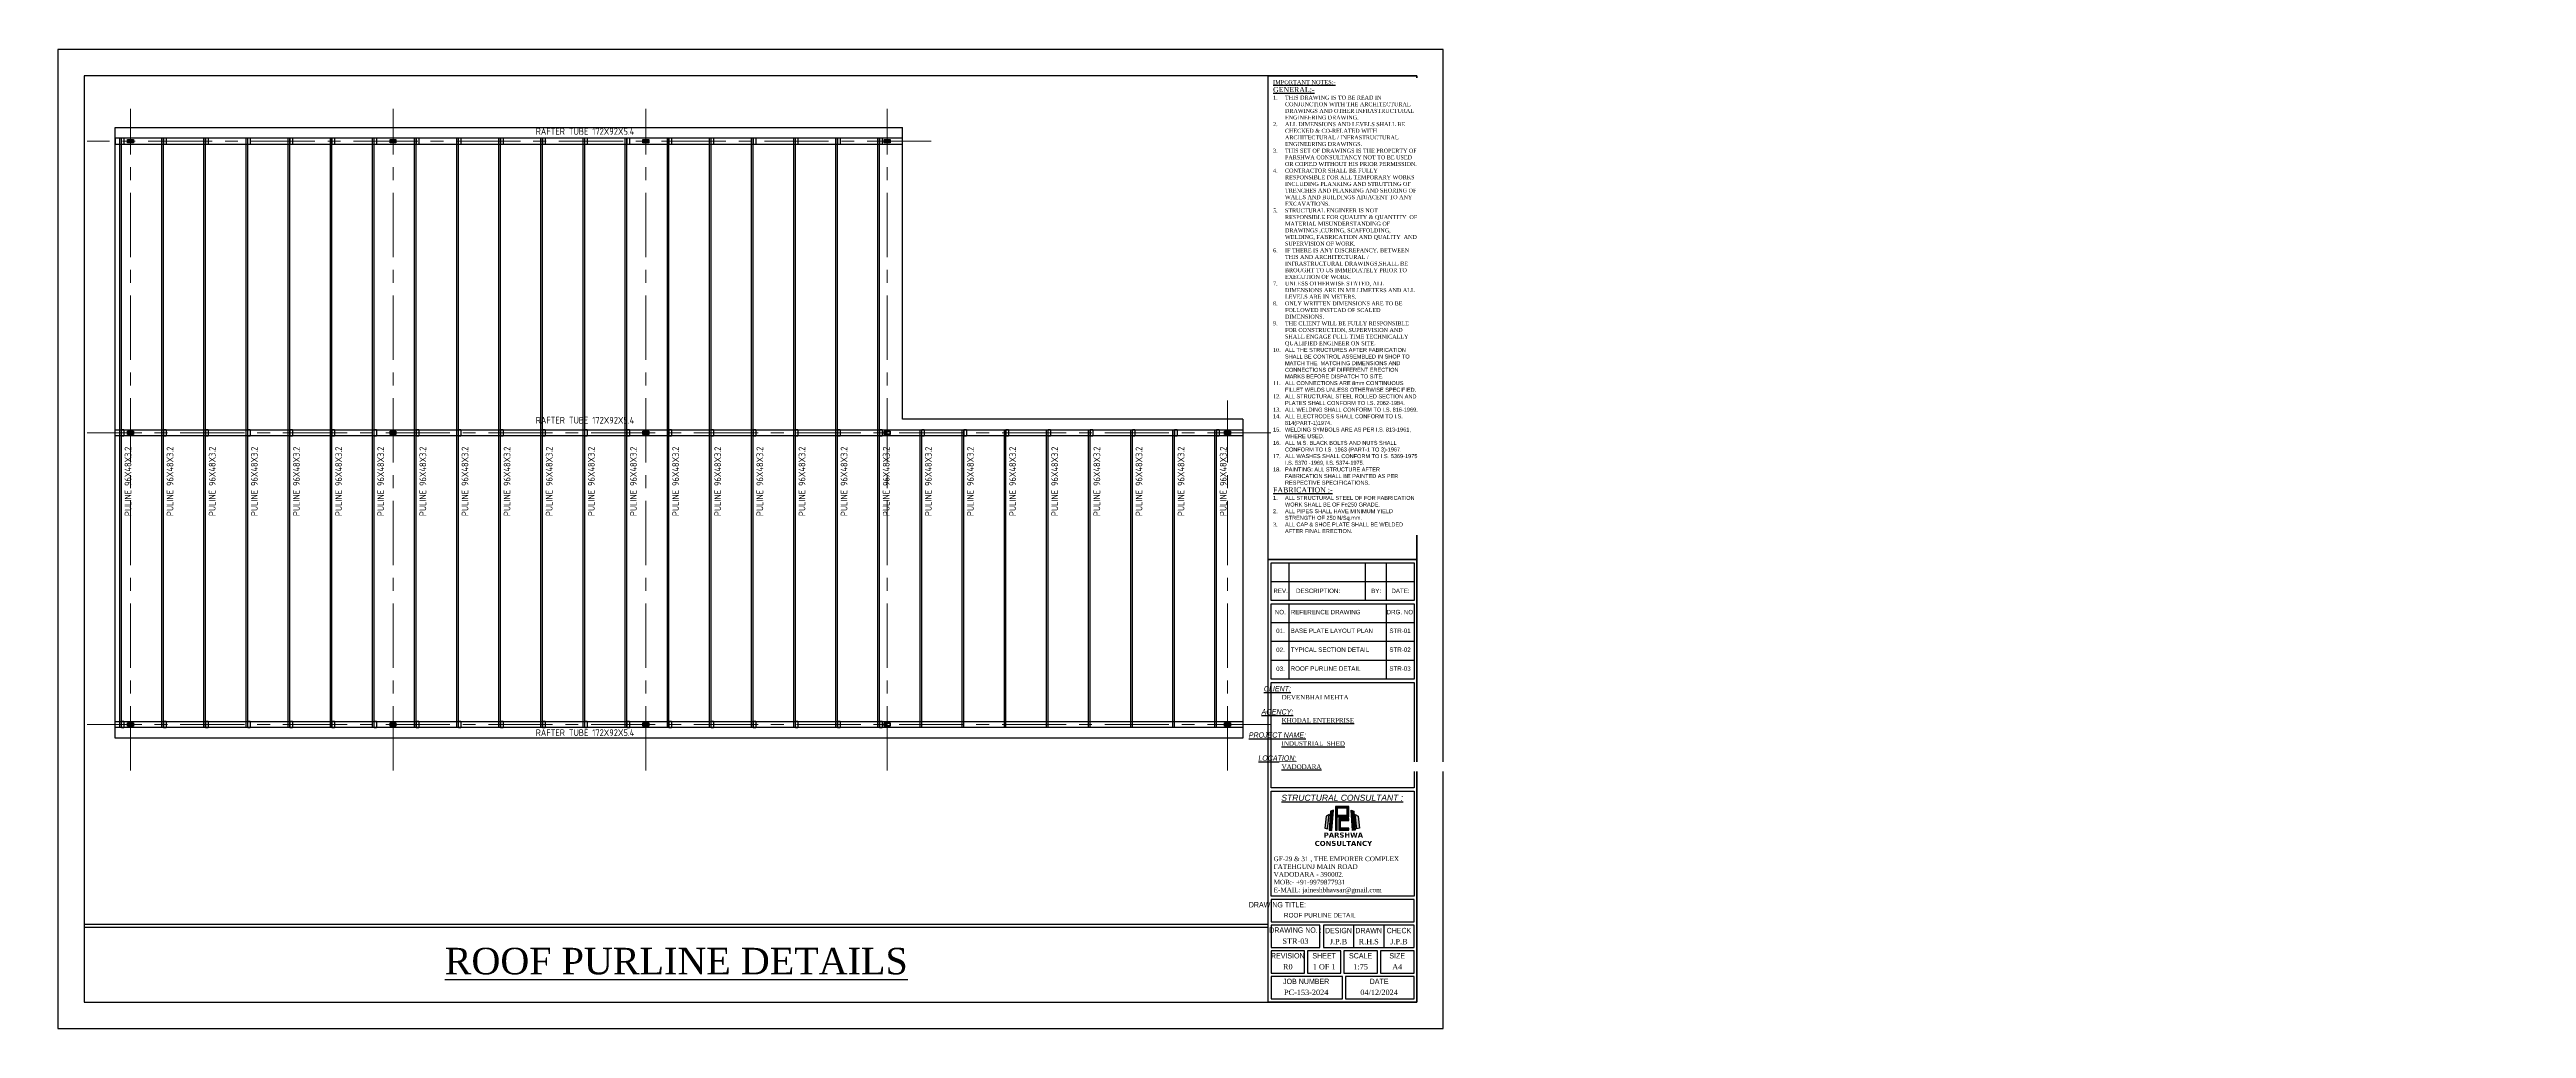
# Model space of a CAD drawing. Header units: millimetres. Extents: x 3470347 to 5996549, y -3470518 to 17149644.
# Drawn here: x 4493493 to 4566992, y 6956717 to 6985783 of the extents above; entities that cross this region are included whole.
import ezdxf

# ---------------------------------------------------------------- set-up
doc = ezdxf.new("R2010")
doc.units = ezdxf.units.MM
doc.header["$MEASUREMENT"] = 0
doc.linetypes.add('CENTER', pattern=[50.8, 31.75, -6.35, 6.35, -6.35])
doc.layers.get('0').update_dxf_attribs({"linetype": 'CONTINUOUS', "lineweight": 25})
for name, color, linetype, lineweight in [('CENTER', 8, 'CENTER', 0), ('rRCC 1', 3, 'CONTINUOUS', 25), ('SHEET', 7, 'CONTINUOUS', 15)]:
    doc.layers.add(name, color=color, linetype=linetype, lineweight=lineweight)
doc.layers.add('Grid', color=44, linetype='CONTINUOUS')
doc.layers.add('STR TEX', color=4, linetype='CONTINUOUS')
doc.styles.add('Aerial', font='times.ttf')
doc.styles.add('Arial', font='arial.ttf', dxfattribs={"height": 0.2})
doc.styles.add('DIM', font='geniso.shx', dxfattribs={"width": 0.85})
doc.styles.add('JAINIL', font='times.ttf')
doc.styles.get("Standard").update_dxf_attribs({"font": ''})
doc.styles.add('TEXT3', font='geniso.shx')
doc.styles.add('TEXT3 0.75NA', font='geniso.shx', dxfattribs={"width": 0.75})
doc.styles.get('Standard').set_extended_font_data('AR CENA')

# ---------------------------------------------------------------- blocks, each defined once
blk = doc.blocks.new('Q')
at = {"linetype": 'Continuous', "ltscale": 0.5}
h = blk.add_hatch(color=152, dxfattribs=at)
h.dxf.hatch_style = 1
h.paths.add_polyline_path([(6.07, 15.37), (5.53, 10.52), (6.67, 10.29), (7.27, 16.02)])
h.paths.add_polyline_path([(18.9, 15.37), (19.44, 10.52), (18.3, 10.29), (17.7, 16.02)])
h = blk.add_hatch(color=10, dxfattribs=at)
h.dxf.hatch_style = 1
h.paths.add_polyline_path([(7.87, 17.31), (7.27, 9.83), (8.41, 9.62), (8.96, 17.82)])
h.paths.add_polyline_path([(17.1, 17.31), (17.7, 9.83), (16.56, 9.62), (16.01, 17.82)])
h = blk.add_hatch(color=152, dxfattribs=at)
h.dxf.hatch_style = 1
h.paths.add_polyline_path([(9.79, 19.18), (9.79, 9.76), (10.5, 9.76), (10.5, 15.05), (15.19, 15.05), (15.19, 19.18)])
h.paths.add_polyline_path([(10.5, 18.5), (10.5, 15.72), (14.45, 15.72), (14.45, 18.5)], flags=16)
h = blk.add_hatch(color=152, dxfattribs=at)
h.dxf.hatch_style = 1
h.paths.add_polyline_path([(11.15, 14.43), (11.15, 9.76), (15.19, 9.76), (15.19, 10.52), (11.87, 10.52), (11.87, 13.69), (15.19, 13.69), (15.19, 14.43)])
at = {"color": 152, "linetype": 'Continuous'}
for points in [[(6.07, 15.37), (5.53, 10.52), (6.67, 10.29), (7.27, 16.02), (6.07, 15.37)], [(9.79, 19.18), (9.79, 9.76), (10.5, 9.76), (10.5, 15.05), (15.19, 15.05), (15.19, 19.18), (9.79, 19.18)], [(10.5, 18.5), (10.5, 15.72), (14.45, 15.72), (14.45, 18.5), (10.5, 18.5)], [(11.15, 14.43), (11.15, 9.76), (15.19, 9.76), (15.19, 10.52), (11.87, 10.52), (11.87, 13.69), (15.19, 13.69), (15.19, 14.43), (11.15, 14.43)], [(18.9, 15.37), (19.44, 10.52), (18.3, 10.29), (17.7, 16.02), (18.9, 15.37)]]:
    blk.add_lwpolyline(points, dxfattribs=at)
at = {"color": 10, "linetype": 'Continuous'}
for points in [[(7.87, 17.31), (7.27, 9.83), (8.41, 9.62), (8.96, 17.82), (7.87, 17.31)], [(17.1, 17.31), (17.7, 9.83), (16.56, 9.62), (16.01, 17.82), (17.1, 17.31)]]:
    blk.add_lwpolyline(points, dxfattribs=at)
at = {"linetype": 'Continuous', "insert": (1.32, 8.82), "char_height": 2, "attachment_point": 1}
blk.add_mtext_dynamic_manual_height_columns('\\pxqc;{\\fVerdana|b1|i0|c0|p34;\\C152;PARSHWA\\PCONSULTANCY }', width=23.282, gutter_width=1, heights=[6.3], dxfattribs=at)

msp = doc.modelspace()

# ---------------------------------------------------------------- linework, layer by layer
at = {"color": 6}
for p, q in [((4495575.95, 6965655.57), (4495575.95, 6983147.57)), ((4495624.24, 6965655.57), (4495624.24, 6983147.57)), ((4496825.95, 6965655.57), (4496825.95, 6983147.57)), ((4496874.24, 6965655.57), (4496874.24, 6983147.57)), ((4498075.95, 6965655.57), (4498075.95, 6983147.57)), ((4498124.24, 6965655.57), (4498124.24, 6983147.57)), ((4499325.95, 6965655.57), (4499325.95, 6983147.57)), ((4499374.24, 6965655.57), (4499374.24, 6983147.57)), ((4500575.95, 6965655.57), (4500575.95, 6983147.57)), ((4500624.24, 6965655.57), (4500624.24, 6983147.57)), ((4501825.95, 6965655.57), (4501825.95, 6983147.57)), ((4501874.24, 6965655.57), (4501874.24, 6983147.57)), ((4503075.95, 6965655.57), (4503075.95, 6983147.57)), ((4503124.24, 6965655.57), (4503124.24, 6983147.57)), ((4504325.95, 6965655.57), (4504325.95, 6983147.57)), ((4504374.24, 6965655.57), (4504374.24, 6983147.57)), ((4505575.95, 6965655.57), (4505575.95, 6983147.57)), ((4505624.24, 6965655.57), (4505624.24, 6983147.57)), ((4506825.95, 6965655.57), (4506825.95, 6983147.57)), ((4506874.24, 6965655.57), (4506874.24, 6983147.57)), ((4508075.95, 6965655.57), (4508075.95, 6983147.57)), ((4508124.24, 6965655.57), (4508124.24, 6983147.57)), ((4509325.95, 6965655.57), (4509325.95, 6983147.57)), ((4509374.24, 6965655.57), (4509374.24, 6983147.57)), ((4510575.95, 6965655.57), (4510575.95, 6983147.57)), ((4510624.24, 6965655.57), (4510624.24, 6983147.57)), ((4511825.95, 6965655.57), (4511825.95, 6983147.57)), ((4511874.24, 6965655.57), (4511874.24, 6983147.57)), ((4513075.95, 6965655.57), (4513075.95, 6983147.57)), ((4513124.24, 6965655.57), (4513124.24, 6983147.57)), ((4514325.95, 6965655.57), (4514325.95, 6983147.57)), ((4514374.24, 6965655.57), (4514374.24, 6983147.57)), ((4515575.95, 6965655.57), (4515575.95, 6983147.57)), ((4515624.24, 6965655.57), (4515624.24, 6983147.57)), ((4516825.95, 6965655.57), (4516825.95, 6983147.57)), ((4516874.24, 6965655.57), (4516874.24, 6983147.57)), ((4518075.95, 6965655.57), (4518075.95, 6983147.57)), ((4518124.24, 6965655.57), (4518124.24, 6983147.57)), ((4519325.95, 6965655.57), (4519325.95, 6974487.57)), ((4519374.24, 6965655.57), (4519374.24, 6974487.57)), ((4520575.95, 6965655.57), (4520575.95, 6974487.57)), ((4520624.24, 6965655.57), (4520624.24, 6974487.57)), ((4521825.95, 6965655.57), (4521825.95, 6974487.57)), ((4521874.24, 6965655.57), (4521874.24, 6974487.57)), ((4523075.95, 6965655.57), (4523075.95, 6974487.57)), ((4523124.24, 6965655.57), (4523124.24, 6974487.57)), ((4524325.95, 6965655.57), (4524325.95, 6974487.57)), ((4524374.24, 6965655.57), (4524374.24, 6974487.57)), ((4525575.95, 6965655.57), (4525575.95, 6974487.57)), ((4525624.24, 6965655.57), (4525624.24, 6974487.57)), ((4526825.95, 6965655.57), (4526825.95, 6974487.57)), ((4526874.24, 6965655.57), (4526874.24, 6974487.57)), ((4528075.95, 6965655.57), (4528075.95, 6974487.57)), ((4528124.24, 6965655.57), (4528124.24, 6974487.57))]:
    msp.add_line(p, q, dxfattribs=at)
at = {"lineweight": 25}
for p, q in [((4529738.21, 6969989.6, 0), (4533982.04, 6969989.6, 0)), ((4530265.68, 6970543.2, 0), (4530265.68, 6969427.64, 0)), ((4532531.19, 6970543.2, 0), (4532531.19, 6969427.64, 0)), ((4533150.79, 6970543.2, 0), (4533150.79, 6969427.64, 0)), ((4530265.68, 6969327.31, 0), (4530265.68, 6967087.86, 0)), ((4533150.79, 6969327.31, 0), (4533150.79, 6967087.86, 0)), ((4529738.21, 6968773.71, 0), (4533982.04, 6968773.71, 0)), ((4529738.21, 6968211.76, 0), (4533982.04, 6968211.76, 0)), ((4529738.21, 6967649.81, 0), (4533982.04, 6967649.81, 0)), ((4494523.97, 6959813.96, 0), (4529654.55, 6959813.96, 0)), ((4533085.1, 6959781.92, 0), (4533085.1, 6959120.96, 0))]:
    msp.add_line(p, q, dxfattribs=at)
at = {"lineweight": 25, "elevation": 0}
for points in [[(4534065.7, 6970643.53), (4529654.55, 6970643.53), (4529654.55, 6985001.09), (4534065.7, 6985001.09)], [(4529738.21, 6970543.2), (4533982.04, 6970543.2), (4533982.04, 6969427.64), (4529738.21, 6969427.64)], [(4529738.21, 6969327.31), (4533982.04, 6969327.31), (4533982.04, 6967087.86), (4529738.21, 6967087.86)], [(4533982.04, 6963865.7), (4529738.21, 6963865.7), (4529738.21, 6966987.53), (4533982.04, 6966987.53)], [(4533982.04, 6960643.54), (4529738.21, 6960643.54), (4529738.21, 6963765.37), (4533982.04, 6963765.37)], [(4529738.21, 6959882.25), (4533982.04, 6959882.25), (4533982.04, 6960543.21), (4529738.21, 6960543.21)], [(4532985.63, 6958359.67), (4533982.04, 6958359.67), (4533982.04, 6959020.63), (4532985.63, 6959020.63)], [(4529738.21, 6957598.38), (4531860.12, 6957598.38), (4531860.12, 6958259.34), (4529738.21, 6958259.34)], [(4531943.79, 6957598.38), (4533982.04, 6957598.38), (4533982.04, 6958259.34), (4531943.79, 6958259.34)]]:
    msp.add_lwpolyline(points, close=True, dxfattribs=at)
at = {"color": 8}
for points in [[(4528901.91, 6965336.57), (4495441.91, 6965336.57), (4495441.91, 6983466.57), (4518801.91, 6983466.57)], [(4528901.91, 6974806.57), (4518801.91, 6974806.57), (4518801.91, 6983466.57)], [(4528901.91, 6974806.57), (4528901.91, 6965336.57)]]:
    msp.add_lwpolyline(points, dxfattribs=at)
at = {"color": 3}
for points in [[(4495441.91, 6982975.57), (4518801.91, 6982975.57), (4518801.91, 6983147.57), (4495441.91, 6983147.57)], [(4495441.91, 6974487.57), (4528901.91, 6974487.57), (4528901.91, 6974315.57), (4495441.91, 6974315.57)], [(4495441.91, 6965827.57), (4528901.91, 6965827.57), (4528901.91, 6965655.57), (4495441.91, 6965655.57)]]:
    msp.add_lwpolyline(points, close=True, dxfattribs=at)
at = {"color": 5}
for points in [[(4495624.24, 6982961.57), (4495624.24, 6983161.57), (4495699.24, 6983161.57), (4495699.24, 6982961.57), (4495624.24, 6982961.57)], [(4495630.24, 6982961.57), (4495630.24, 6983161.57)], [(4496874.24, 6982961.57), (4496874.24, 6983161.57), (4496949.24, 6983161.57), (4496949.24, 6982961.57), (4496874.24, 6982961.57)], [(4496880.24, 6982961.57), (4496880.24, 6983161.57)], [(4498124.24, 6982961.57), (4498124.24, 6983161.57), (4498199.24, 6983161.57), (4498199.24, 6982961.57), (4498124.24, 6982961.57)], [(4498130.24, 6982961.57), (4498130.24, 6983161.57)], [(4499374.24, 6982961.57), (4499374.24, 6983161.57), (4499449.24, 6983161.57), (4499449.24, 6982961.57), (4499374.24, 6982961.57)], [(4499380.24, 6982961.57), (4499380.24, 6983161.57)], [(4500624.24, 6982961.57), (4500624.24, 6983161.57), (4500699.24, 6983161.57), (4500699.24, 6982961.57), (4500624.24, 6982961.57)], [(4500630.24, 6982961.57), (4500630.24, 6983161.57)], [(4501874.24, 6982961.57), (4501874.24, 6983161.57), (4501949.24, 6983161.57), (4501949.24, 6982961.57), (4501874.24, 6982961.57)], [(4501880.24, 6982961.57), (4501880.24, 6983161.57)], [(4503124.24, 6982961.57), (4503124.24, 6983161.57), (4503199.24, 6983161.57), (4503199.24, 6982961.57), (4503124.24, 6982961.57)], [(4503130.24, 6982961.57), (4503130.24, 6983161.57)], [(4504374.24, 6982961.57), (4504374.24, 6983161.57), (4504449.24, 6983161.57), (4504449.24, 6982961.57), (4504374.24, 6982961.57)], [(4504380.24, 6982961.57), (4504380.24, 6983161.57)], [(4505624.24, 6982961.57), (4505624.24, 6983161.57), (4505699.24, 6983161.57), (4505699.24, 6982961.57), (4505624.24, 6982961.57)], [(4505630.24, 6982961.57), (4505630.24, 6983161.57)], [(4506874.24, 6982961.57), (4506874.24, 6983161.57), (4506949.24, 6983161.57), (4506949.24, 6982961.57), (4506874.24, 6982961.57)], [(4506880.24, 6982961.57), (4506880.24, 6983161.57)], [(4508124.24, 6982961.57), (4508124.24, 6983161.57), (4508199.24, 6983161.57), (4508199.24, 6982961.57), (4508124.24, 6982961.57)], [(4508130.24, 6982961.57), (4508130.24, 6983161.57)], [(4509374.24, 6982961.57), (4509374.24, 6983161.57), (4509449.24, 6983161.57), (4509449.24, 6982961.57), (4509374.24, 6982961.57)], [(4509380.24, 6982961.57), (4509380.24, 6983161.57)], [(4510624.24, 6982961.57), (4510624.24, 6983161.57), (4510699.24, 6983161.57), (4510699.24, 6982961.57), (4510624.24, 6982961.57)], [(4510630.24, 6982961.57), (4510630.24, 6983161.57)], [(4511874.24, 6982961.57), (4511874.24, 6983161.57), (4511949.24, 6983161.57), (4511949.24, 6982961.57), (4511874.24, 6982961.57)], [(4511880.24, 6982961.57), (4511880.24, 6983161.57)], [(4513124.24, 6982961.57), (4513124.24, 6983161.57), (4513199.24, 6983161.57), (4513199.24, 6982961.57), (4513124.24, 6982961.57)], [(4513130.24, 6982961.57), (4513130.24, 6983161.57)], [(4514374.24, 6982961.57), (4514374.24, 6983161.57), (4514449.24, 6983161.57), (4514449.24, 6982961.57), (4514374.24, 6982961.57)], [(4514380.24, 6982961.57), (4514380.24, 6983161.57)], [(4515624.24, 6982961.57), (4515624.24, 6983161.57), (4515699.24, 6983161.57), (4515699.24, 6982961.57), (4515624.24, 6982961.57)], [(4515630.24, 6982961.57), (4515630.24, 6983161.57)], [(4516874.24, 6982961.57), (4516874.24, 6983161.57), (4516949.24, 6983161.57), (4516949.24, 6982961.57), (4516874.24, 6982961.57)], [(4516880.24, 6982961.57), (4516880.24, 6983161.57)], [(4518124.24, 6982961.57), (4518124.24, 6983161.57), (4518199.24, 6983161.57), (4518199.24, 6982961.57), (4518124.24, 6982961.57)], [(4518130.24, 6982961.57), (4518130.24, 6983161.57)], [(4495624.24, 6974301.57), (4495624.24, 6974501.57), (4495699.24, 6974501.57), (4495699.24, 6974301.57), (4495624.24, 6974301.57)], [(4495630.24, 6974301.57), (4495630.24, 6974501.57)], [(4496874.24, 6974301.57), (4496874.24, 6974501.57), (4496949.24, 6974501.57), (4496949.24, 6974301.57), (4496874.24, 6974301.57)], [(4496880.24, 6974301.57), (4496880.24, 6974501.57)], [(4498124.24, 6974301.57), (4498124.24, 6974501.57), (4498199.24, 6974501.57), (4498199.24, 6974301.57), (4498124.24, 6974301.57)], [(4498130.24, 6974301.57), (4498130.24, 6974501.57)], [(4499374.24, 6974301.57), (4499374.24, 6974501.57), (4499449.24, 6974501.57), (4499449.24, 6974301.57), (4499374.24, 6974301.57)], [(4499380.24, 6974301.57), (4499380.24, 6974501.57)], [(4500624.24, 6974301.57), (4500624.24, 6974501.57), (4500699.24, 6974501.57), (4500699.24, 6974301.57), (4500624.24, 6974301.57)], [(4500630.24, 6974301.57), (4500630.24, 6974501.57)], [(4501874.24, 6974301.57), (4501874.24, 6974501.57), (4501949.24, 6974501.57), (4501949.24, 6974301.57), (4501874.24, 6974301.57)], [(4501880.24, 6974301.57), (4501880.24, 6974501.57)], [(4503124.24, 6974301.57), (4503124.24, 6974501.57), (4503199.24, 6974501.57), (4503199.24, 6974301.57), (4503124.24, 6974301.57)], [(4503130.24, 6974301.57), (4503130.24, 6974501.57)], [(4504374.24, 6974301.57), (4504374.24, 6974501.57), (4504449.24, 6974501.57), (4504449.24, 6974301.57), (4504374.24, 6974301.57)], [(4504380.24, 6974301.57), (4504380.24, 6974501.57)], [(4505624.24, 6974301.57), (4505624.24, 6974501.57), (4505699.24, 6974501.57), (4505699.24, 6974301.57), (4505624.24, 6974301.57)], [(4505630.24, 6974301.57), (4505630.24, 6974501.57)], [(4506874.24, 6974301.57), (4506874.24, 6974501.57), (4506949.24, 6974501.57), (4506949.24, 6974301.57), (4506874.24, 6974301.57)], [(4506880.24, 6974301.57), (4506880.24, 6974501.57)], [(4508124.24, 6974301.57), (4508124.24, 6974501.57), (4508199.24, 6974501.57), (4508199.24, 6974301.57), (4508124.24, 6974301.57)], [(4508130.24, 6974301.57), (4508130.24, 6974501.57)], [(4509374.24, 6974301.57), (4509374.24, 6974501.57), (4509449.24, 6974501.57), (4509449.24, 6974301.57), (4509374.24, 6974301.57)], [(4509380.24, 6974301.57), (4509380.24, 6974501.57)], [(4510624.24, 6974301.57), (4510624.24, 6974501.57), (4510699.24, 6974501.57), (4510699.24, 6974301.57), (4510624.24, 6974301.57)], [(4510630.24, 6974301.57), (4510630.24, 6974501.57)], [(4511874.24, 6974301.57), (4511874.24, 6974501.57), (4511949.24, 6974501.57), (4511949.24, 6974301.57), (4511874.24, 6974301.57)], [(4511880.24, 6974301.57), (4511880.24, 6974501.57)], [(4513124.24, 6974301.57), (4513124.24, 6974501.57), (4513199.24, 6974501.57), (4513199.24, 6974301.57), (4513124.24, 6974301.57)], [(4513130.24, 6974301.57), (4513130.24, 6974501.57)], [(4514374.24, 6974301.57), (4514374.24, 6974501.57), (4514449.24, 6974501.57), (4514449.24, 6974301.57), (4514374.24, 6974301.57)], [(4514380.24, 6974301.57), (4514380.24, 6974501.57)], [(4515624.24, 6974301.57), (4515624.24, 6974501.57), (4515699.24, 6974501.57), (4515699.24, 6974301.57), (4515624.24, 6974301.57)], [(4515630.24, 6974301.57), (4515630.24, 6974501.57)], [(4516874.24, 6974301.57), (4516874.24, 6974501.57), (4516949.24, 6974501.57), (4516949.24, 6974301.57), (4516874.24, 6974301.57)], [(4516880.24, 6974301.57), (4516880.24, 6974501.57)], [(4518124.24, 6974301.57), (4518124.24, 6974501.57), (4518199.24, 6974501.57), (4518199.24, 6974301.57), (4518124.24, 6974301.57)], [(4518130.24, 6974301.57), (4518130.24, 6974501.57)], [(4519374.24, 6974301.57), (4519374.24, 6974501.57), (4519449.24, 6974501.57), (4519449.24, 6974301.57), (4519374.24, 6974301.57)], [(4519380.24, 6974301.57), (4519380.24, 6974501.57)], [(4520624.24, 6974301.57), (4520624.24, 6974501.57), (4520699.24, 6974501.57), (4520699.24, 6974301.57), (4520624.24, 6974301.57)], [(4520630.24, 6974301.57), (4520630.24, 6974501.57)], [(4521874.24, 6974301.57), (4521874.24, 6974501.57), (4521949.24, 6974501.57), (4521949.24, 6974301.57), (4521874.24, 6974301.57)], [(4521880.24, 6974301.57), (4521880.24, 6974501.57)], [(4523124.24, 6974301.57), (4523124.24, 6974501.57), (4523199.24, 6974501.57), (4523199.24, 6974301.57), (4523124.24, 6974301.57)], [(4523130.24, 6974301.57), (4523130.24, 6974501.57)], [(4524374.24, 6974301.57), (4524374.24, 6974501.57), (4524449.24, 6974501.57), (4524449.24, 6974301.57), (4524374.24, 6974301.57)], [(4524380.24, 6974301.57), (4524380.24, 6974501.57)], [(4525624.24, 6974301.57), (4525624.24, 6974501.57), (4525699.24, 6974501.57), (4525699.24, 6974301.57), (4525624.24, 6974301.57)], [(4525630.24, 6974301.57), (4525630.24, 6974501.57)], [(4526874.24, 6974301.57), (4526874.24, 6974501.57), (4526949.24, 6974501.57), (4526949.24, 6974301.57), (4526874.24, 6974301.57)], [(4526880.24, 6974301.57), (4526880.24, 6974501.57)], [(4528124.24, 6974301.57), (4528124.24, 6974501.57), (4528199.24, 6974501.57), (4528199.24, 6974301.57), (4528124.24, 6974301.57)], [(4528130.24, 6974301.57), (4528130.24, 6974501.57)], [(4495624.24, 6965641.57), (4495624.24, 6965841.57), (4495699.24, 6965841.57), (4495699.24, 6965641.57), (4495624.24, 6965641.57)], [(4495630.24, 6965641.57), (4495630.24, 6965841.57)], [(4496874.24, 6965641.57), (4496874.24, 6965841.57), (4496949.24, 6965841.57), (4496949.24, 6965641.57), (4496874.24, 6965641.57)], [(4496880.24, 6965641.57), (4496880.24, 6965841.57)], [(4498124.24, 6965641.57), (4498124.24, 6965841.57), (4498199.24, 6965841.57), (4498199.24, 6965641.57), (4498124.24, 6965641.57)], [(4498130.24, 6965641.57), (4498130.24, 6965841.57)], [(4499374.24, 6965641.57), (4499374.24, 6965841.57), (4499449.24, 6965841.57), (4499449.24, 6965641.57), (4499374.24, 6965641.57)], [(4499380.24, 6965641.57), (4499380.24, 6965841.57)], [(4500624.24, 6965641.57), (4500624.24, 6965841.57), (4500699.24, 6965841.57), (4500699.24, 6965641.57), (4500624.24, 6965641.57)], [(4500630.24, 6965641.57), (4500630.24, 6965841.57)], [(4501874.24, 6965641.57), (4501874.24, 6965841.57), (4501949.24, 6965841.57), (4501949.24, 6965641.57), (4501874.24, 6965641.57)], [(4501880.24, 6965641.57), (4501880.24, 6965841.57)], [(4503124.24, 6965641.57), (4503124.24, 6965841.57), (4503199.24, 6965841.57), (4503199.24, 6965641.57), (4503124.24, 6965641.57)], [(4503130.24, 6965641.57), (4503130.24, 6965841.57)], [(4504374.24, 6965641.57), (4504374.24, 6965841.57), (4504449.24, 6965841.57), (4504449.24, 6965641.57), (4504374.24, 6965641.57)], [(4504380.24, 6965641.57), (4504380.24, 6965841.57)], [(4505624.24, 6965641.57), (4505624.24, 6965841.57), (4505699.24, 6965841.57), (4505699.24, 6965641.57), (4505624.24, 6965641.57)], [(4505630.24, 6965641.57), (4505630.24, 6965841.57)], [(4506874.24, 6965641.57), (4506874.24, 6965841.57), (4506949.24, 6965841.57), (4506949.24, 6965641.57), (4506874.24, 6965641.57)], [(4506880.24, 6965641.57), (4506880.24, 6965841.57)], [(4508124.24, 6965641.57), (4508124.24, 6965841.57), (4508199.24, 6965841.57), (4508199.24, 6965641.57), (4508124.24, 6965641.57)], [(4508130.24, 6965641.57), (4508130.24, 6965841.57)], [(4509374.24, 6965641.57), (4509374.24, 6965841.57), (4509449.24, 6965841.57), (4509449.24, 6965641.57), (4509374.24, 6965641.57)], [(4509380.24, 6965641.57), (4509380.24, 6965841.57)], [(4510624.24, 6965641.57), (4510624.24, 6965841.57), (4510699.24, 6965841.57), (4510699.24, 6965641.57), (4510624.24, 6965641.57)], [(4510630.24, 6965641.57), (4510630.24, 6965841.57)], [(4511874.24, 6965641.57), (4511874.24, 6965841.57), (4511949.24, 6965841.57), (4511949.24, 6965641.57), (4511874.24, 6965641.57)], [(4511880.24, 6965641.57), (4511880.24, 6965841.57)], [(4513124.24, 6965641.57), (4513124.24, 6965841.57), (4513199.24, 6965841.57), (4513199.24, 6965641.57), (4513124.24, 6965641.57)], [(4513130.24, 6965641.57), (4513130.24, 6965841.57)], [(4514374.24, 6965641.57), (4514374.24, 6965841.57), (4514449.24, 6965841.57), (4514449.24, 6965641.57), (4514374.24, 6965641.57)], [(4514380.24, 6965641.57), (4514380.24, 6965841.57)], [(4515624.24, 6965641.57), (4515624.24, 6965841.57), (4515699.24, 6965841.57), (4515699.24, 6965641.57), (4515624.24, 6965641.57)], [(4515630.24, 6965641.57), (4515630.24, 6965841.57)], [(4516874.24, 6965641.57), (4516874.24, 6965841.57), (4516949.24, 6965841.57), (4516949.24, 6965641.57), (4516874.24, 6965641.57)], [(4516880.24, 6965641.57), (4516880.24, 6965841.57)], [(4518124.24, 6965641.57), (4518124.24, 6965841.57), (4518199.24, 6965841.57), (4518199.24, 6965641.57), (4518124.24, 6965641.57)], [(4518130.24, 6965641.57), (4518130.24, 6965841.57)]]:
    msp.add_lwpolyline(points, dxfattribs=at)
at = {"color": 1}
for points in [[(4495810.91, 6983107.57), (4495982.91, 6983107.57), (4495982.91, 6983015.57), (4495810.91, 6983015.57)], [(4495815.71, 6983102.77), (4495978.11, 6983102.77), (4495978.11, 6983020.37), (4495815.71, 6983020.37)], [(4503600.91, 6983107.57), (4503772.91, 6983107.57), (4503772.91, 6983015.57), (4503600.91, 6983015.57)], [(4503605.71, 6983102.77), (4503768.11, 6983102.77), (4503768.11, 6983020.37), (4503605.71, 6983020.37)], [(4511100.91, 6983107.57), (4511272.91, 6983107.57), (4511272.91, 6983015.57), (4511100.91, 6983015.57)], [(4511105.71, 6983102.77), (4511268.11, 6983102.77), (4511268.11, 6983020.37), (4511105.71, 6983020.37)], [(4518260.91, 6983107.57), (4518432.91, 6983107.57), (4518432.91, 6983015.57), (4518260.91, 6983015.57)], [(4518265.71, 6983102.77), (4518428.11, 6983102.77), (4518428.11, 6983020.37), (4518265.71, 6983020.37)], [(4495810.91, 6974447.57), (4495982.91, 6974447.57), (4495982.91, 6974355.57), (4495810.91, 6974355.57)], [(4495815.71, 6974442.77), (4495978.11, 6974442.77), (4495978.11, 6974360.37), (4495815.71, 6974360.37)], [(4503600.91, 6974447.57), (4503772.91, 6974447.57), (4503772.91, 6974355.57), (4503600.91, 6974355.57)], [(4503605.71, 6974442.77), (4503768.11, 6974442.77), (4503768.11, 6974360.37), (4503605.71, 6974360.37)], [(4511100.91, 6974447.57), (4511272.91, 6974447.57), (4511272.91, 6974355.57), (4511100.91, 6974355.57)], [(4511105.71, 6974442.77), (4511268.11, 6974442.77), (4511268.11, 6974360.37), (4511105.71, 6974360.37)], [(4518260.91, 6974447.57), (4518432.91, 6974447.57), (4518432.91, 6974355.57), (4518260.91, 6974355.57)], [(4518265.71, 6974442.77), (4518428.11, 6974442.77), (4518428.11, 6974360.37), (4518265.71, 6974360.37)], [(4528360.91, 6974447.57), (4528532.91, 6974447.57), (4528532.91, 6974355.57), (4528360.91, 6974355.57)], [(4528365.71, 6974442.77), (4528528.11, 6974442.77), (4528528.11, 6974360.37), (4528365.71, 6974360.37)], [(4495810.91, 6965787.57), (4495982.91, 6965787.57), (4495982.91, 6965695.57), (4495810.91, 6965695.57)], [(4495815.71, 6965782.77), (4495978.11, 6965782.77), (4495978.11, 6965700.37), (4495815.71, 6965700.37)], [(4503600.91, 6965787.57), (4503772.91, 6965787.57), (4503772.91, 6965695.57), (4503600.91, 6965695.57)], [(4503605.71, 6965782.77), (4503768.11, 6965782.77), (4503768.11, 6965700.37), (4503605.71, 6965700.37)], [(4511100.91, 6965787.57), (4511272.91, 6965787.57), (4511272.91, 6965695.57), (4511100.91, 6965695.57)], [(4511105.71, 6965782.77), (4511268.11, 6965782.77), (4511268.11, 6965700.37), (4511105.71, 6965700.37)], [(4518260.91, 6965787.57), (4518432.91, 6965787.57), (4518432.91, 6965695.57), (4518260.91, 6965695.57)], [(4518265.71, 6965782.77), (4518428.11, 6965782.77), (4518428.11, 6965700.37), (4518265.71, 6965700.37)], [(4528360.91, 6965787.57), (4528532.91, 6965787.57), (4528532.91, 6965695.57), (4528360.91, 6965695.57)], [(4528365.71, 6965782.77), (4528528.11, 6965782.77), (4528528.11, 6965700.37), (4528365.71, 6965700.37)]]:
    msp.add_lwpolyline(points, close=True, dxfattribs=at)
at = {"layer": 'CENTER', "ltscale": 60}
for p, q in [((4495896.91, 6964377.76), (4495896.91, 6984024.99)), ((4503686.91, 6964377.76), (4503686.91, 6984024.99)), ((4511186.91, 6964377.76), (4511186.91, 6984024.99)), ((4518346.91, 6964377.76), (4518346.91, 6984024.99)), ((4519657.02, 6983061.57), (4494608.8, 6983061.57)), ((4528446.91, 6964377.76), (4528446.91, 6975364.99)), ((4529757.02, 6974401.57), (4494608.8, 6974401.57)), ((4529757.02, 6965741.57), (4494608.8, 6965741.57))]:
    msp.add_line(p, q, dxfattribs=at)

# ---------------------------------------------------------------- block references
at = {"lineweight": 25, "xscale": 74.39425873094886, "yscale": 74.39425873094886, "zscale": 74.39425873094886}
msp.add_blockref('Q', (4530921.95, 6961877.58, 0), dxfattribs=at)

# ---------------------------------------------------------------- texts
at = {"lineweight": 25, "attachment_point": 2}
for s, insert, char_height, style in [('\\pxql;{\\farial|b0|i1|c0|p0;\\L\\C1;AGENCY:}', (4529927.86, 6966197.65, 0), 159.8776, 'TEXT3 0.75NA'), ('\\pxql;{\\farial|b0|i1|c0|p0;\\L\\C1;CLIENT:}', (4529927.86, 6966884.78, 0), 159.8776, 'TEXT3 0.75NA'), ('\\pxql;{\\farial|b0|i1|c0|p0;\\L\\C1;PROJECT NAME:}', (4529927.86, 6965510.51, 0), 159.8776, 'TEXT3 0.75NA'), ('\\pxql;{\\farial|b0|i1|c0|p0;\\L\\C1;LOCATION:}', (4529927.86, 6964823.38, 0), 159.8776, 'TEXT3 0.75NA'), ('\\pxqc;{\\farial|b0|i1|c0|p0;\\L\\W1;\\C1;STRUCTURAL CONSULTANT : }', (4531850.78, 6963657.93, 0), 180.3059, 'TEXT3 0.75NA'), ('\\pxql;{\\farial|b0|i0|c0|p0;\\C1;DRAWING TITLE:}', (4529927.86, 6960470.87, 0), 159.8776, 'TEXT3 0.75NA'), ('\\pxqc;{\\farial|b0|i0|c0|p0;\\C1;CHECK}', (4533533.57, 6959703.85, 0), 159.8776, 'TEXT3 0.75NA'), ('\\pxqc;{\\C22;J.P.B}', (4533533.57, 6959377.22, 0), 159.8776, 'JAINIL'), ('\\pxqc;{\\farial|b0|i0|c0|p0;\\C1;SIZE}', (4533483.83, 6958956.42, 0), 159.8776, 'TEXT3 0.75NA'), ('\\pxqc;{\\C22;R0}', (4530236.41, 6958629.8, 0), 159.8776, 'JAINIL'), ('\\pxqc;{\\farial|b0|i0|c0|p0;\\C1;JOB NUMBER}', (4530782.22, 6958195.13, 0), 159.8776, 'TEXT3 0.75NA'), ('\\pxqc;{\\C22;1 OF 1}', (4531316.49, 6958629.8, 0), 159.8776, 'JAINIL'), ('\\pxqc;{\\C22;1:75}', (4532396.56, 6958629.8, 0), 159.8776, 'JAINIL'), ('\\pxqc;{\\farial|b0|i0|c0|p0;\\C1;DATE}', (4532945.96, 6958195.13, 0), 159.8776, 'TEXT3 0.75NA'), ('\\pxqc;{\\C22;A4}', (4533483.83, 6958629.8, 0), 159.8776, 'JAINIL'), ('\\pxqc;{\\C22;PC-153-2024}', (4530782.22, 6957868.51, 0), 159.8776, 'JAINIL'), ('\\pxqc;{\\C22;04/12/2024}', (4532945.96, 6957868.51, 0), 159.8776, 'JAINIL')]:
    msp.add_mtext(s, dxfattribs=dict(at, insert=insert, char_height=char_height, style=style))
at = {"lineweight": 25, "attachment_point": 1, "style": 'TEXT3'}
for s, insert, char_height, width in [('{\\ftimes new roman|b0|i0|c0|p0;DEVENBHAI MEHTA}', (4530055.46, 6966620.04, 0), 134.9282, 36870.7549), ('{\\ftimes new roman|b0|i0|c0|p0;\\LKHODAL ENTERPRISE}', (4530055.46, 6965932.9, 0), 134.9282, 36870.7549), ('{\\ftimes new roman|b0|i0|c0|p0;\\LINDUSTRIAL  SHED}', (4530053.63, 6965245.68, 0), 134.9282, 36870.7549), ('{\\ftimes new roman|b0|i0|c0|p0;GF-29 & 31 , THE EMPORER COMPLEX\\PFATEHGUNJ MAIN ROAD\\PVADODARA - 390002.\\PMOB:- +91-9979877931\\PE-MAIL: jaineshbhavsar@gmail.com}', (4529816.93, 6961823.96, 0), 138.6244, 37880.7795), ('\\pxql;{\\farial|b0|i0|c0|p0;\\C22;ROOF PURLINE DETAIL}', (4530122.73, 6960147, 0), 134.9282, 2542.4716)]:
    msp.add_mtext(s, dxfattribs=dict(at, insert=insert, char_height=char_height, width=width))
at = {"lineweight": 25, "insert": (4486055.45, 6959320.51, 0), "char_height": 168.6602, "width": 46088.4437, "attachment_point": 1, "style": 'TEXT3', "bg_fill": 2}
msp.add_mtext('{\\ftimes new roman|b0|i0|c0|p0;\\LVADODARA}', dxfattribs=at)
at = {"layer": 'rRCC 1', "color": 7, "char_height": 200, "attachment_point": 4, "line_spacing_factor": 0.7, "style": 'DIM'}
for insert in [(4507921.05, 6983350.2), (4507921.05, 6974776.2), (4507921.05, 6965500.17)]:
    msp.add_mtext('\\A1;RAFTER TUBE 172X92X5.4', dxfattribs=dict(at, insert=insert))
at = {"layer": 'rRCC 1', "color": 7, "char_height": 200, "attachment_point": 4, "rotation": 90, "line_spacing_factor": 0.7, "style": 'DIM'}
for insert in [(4495819.95, 6971928.16), (4497069.95, 6971928.16), (4498319.95, 6971928.16), (4499569.95, 6971928.16), (4500819.95, 6971928.16), (4502069.95, 6971928.16), (4503319.95, 6971928.16), (4504569.95, 6971928.16), (4505819.95, 6971928.16), (4507069.95, 6971928.16), (4508319.95, 6971928.16), (4509569.95, 6971928.16), (4510819.95, 6971928.16), (4512069.95, 6971928.16), (4513319.95, 6971928.16), (4514569.95, 6971928.16), (4515819.95, 6971928.16), (4517069.95, 6971928.16), (4518319.95, 6971928.16), (4519569.95, 6971928.16), (4520819.95, 6971928.16), (4522069.95, 6971928.16), (4523319.95, 6971928.16), (4524569.95, 6971928.16), (4525819.95, 6971928.16), (4527069.95, 6971928.16), (4528319.95, 6971928.16)]:
    msp.add_mtext('\\A1;PULINE 96X48X3.2', dxfattribs=dict(at, insert=insert))
at = {"layer": 'STR TEX', "color": 6, "lineweight": 25, "char_height": 131.573, "attachment_point": 4, "style": 'JAINIL'}
for s, insert in [('\\pxql;{\\farial|b0|i0|c0|p0;\\C31;REV.}', (4529809.7, 6969709.21, 0)), ('\\pxql;{\\farial|b0|i0|c0|p0;\\C31;NO.}', (4529849.55, 6969078.62, 0)), ('\\pxql;{\\farial|b0|i0|c0|p0;\\C31;REFERENCE DRAWING}', (4530322.49, 6969078.62, 0)), ('\\pxql;{\\farial|b0|i0|c0|p0;\\C31;DESCRIPTION:}', (4530481.91, 6969709.21, 0)), ('\\pxql;{\\farial|b0|i0|c0|p0;\\C31;BY:}', (4532709.74, 6969709.21, 0)), ('\\pxql;{\\farial|b0|i0|c0|p0;\\C31;DRG. NO.}', (4533168.4, 6969078.62, 0)), ('\\pxql;{\\farial|b0|i0|c0|p0;\\C31;DATE:}', (4533310.27, 6969709.21, 0)), ('\\pxql;{\\farial|b0|i0|c0|p0;\\C22;01.}', (4529891.9, 6968520.85, 0)), ('\\pxql;{\\farial|b0|i0|c0|p0;\\C22;BASE PLATE LAYOUT PLAN}', (4530322.49, 6968525.02, 0)), ('\\pxql;{\\farial|b0|i0|c0|p0;\\C22;STR-01}', (4533250.05, 6968525.02, 0)), ('\\pxql;{\\farial|b0|i0|c0|p0;\\C22;02.}', (4529891.9, 6967958.89, 0)), ('\\pxql;{\\farial|b0|i0|c0|p0;\\C22;TYPICAL SECTION DETAIL}', (4530322.49, 6967963.07, 0)), ('\\pxql;{\\farial|b0|i0|c0|p0;\\C22;STR-02}', (4533250.05, 6967963.07, 0)), ('\\pxql;{\\farial|b0|i0|c0|p0;\\C22;03.}', (4529891.9, 6967396.94, 0)), ('\\pxql;{\\farial|b0|i0|c0|p0;\\C22;ROOF PURLINE DETAIL}', (4530322.49, 6967401.12, 0)), ('\\pxql;{\\farial|b0|i0|c0|p0;\\C22;STR-03}', (4533250.05, 6967401.12, 0))]:
    msp.add_mtext(s, dxfattribs=dict(at, insert=insert))

# ---------------------------------------------------------------- next in the draw order: linework, layer by layer
at = {"lineweight": 25}
for p, q in [((4494523.97, 6959727.34, 0), (4529654.55, 6959727.34, 0)), ((4532188.16, 6959781.92, 0), (4532188.16, 6959120.96, 0))]:
    msp.add_line(p, q, dxfattribs=at)
at = {"color": 192, "lineweight": 25, "elevation": 0}
msp.add_lwpolyline([(4493740.96, 6956716.51), (4534848.71, 6956716.51), (4534848.71, 6985782.63), (4493740.96, 6985782.63)], close=True, dxfattribs=at)
at = {"lineweight": 25, "elevation": 0}
for points in [[(4529654.55, 6970643.53), (4534065.7, 6970643.53), (4534065.7, 6957498.05), (4529654.55, 6957498.05)], [(4529738.21, 6959120.96), (4531190.89, 6959120.96), (4531190.89, 6959781.92), (4529738.21, 6959781.92)], [(4531291.22, 6959120.96), (4533982.04, 6959120.96), (4533982.04, 6959781.92), (4531291.22, 6959781.92)], [(4529738.21, 6958359.67), (4530734.62, 6958359.67), (4530734.62, 6959020.63), (4529738.21, 6959020.63)], [(4530818.28, 6958359.67), (4531814.69, 6958359.67), (4531814.69, 6959020.63), (4530818.28, 6959020.63)], [(4531898.36, 6958359.67), (4532894.76, 6958359.67), (4532894.76, 6959020.63), (4531898.36, 6959020.63)]]:
    msp.add_lwpolyline(points, close=True, dxfattribs=at)
at = {"layer": 'SHEET', "color": 220, "lineweight": 25, "elevation": 0}
msp.add_lwpolyline([(4494523.97, 6957498.05), (4534065.7, 6957498.05), (4534065.7, 6985001.09), (4494523.97, 6985001.09)], close=True, dxfattribs=at)

# ---------------------------------------------------------------- next in the draw order: texts
at = {"lineweight": 25, "char_height": 159.8776, "attachment_point": 2}
for s, insert, style in [('\\pxqc;{\\farial|b0|i0|c0|p0;\\C1;DRAWING NO. :}', (4530464.55, 6959717.71, 0), 'TEXT3 0.75NA'), ('\\pxqc;{\\farial|b0|i0|c0|p0;\\C1;DESIGN}', (4531739.69, 6959703.85, 0), 'TEXT3 0.75NA'), ('\\pxqc;{\\farial|b0|i0|c0|p0;\\C1;DRAWN}', (4532636.63, 6959703.85, 0), 'TEXT3 0.75NA'), ('\\pxqc;{\\farial|b0|i0|c0|p0;\\C1;REVISION}', (4530236.41, 6958956.42, 0), 'TEXT3 0.75NA'), ('\\pxqc;{\\C22;STR-03}', (4530464.55, 6959391.09, 0), 'JAINIL'), ('\\pxqc;{\\farial|b0|i0|c0|p0;\\C1;SHEET}', (4531316.49, 6958956.42, 0), 'TEXT3 0.75NA'), ('\\pxqc;{\\C22;J.P.B}', (4531739.69, 6959377.22, 0), 'JAINIL'), ('\\pxqc;{\\farial|b0|i0|c0|p0;\\C1;SCALE}', (4532396.56, 6958956.42, 0), 'TEXT3 0.75NA'), ('\\pxqc;{\\C22;R.H.S}', (4532636.63, 6959377.22, 0), 'JAINIL')]:
    msp.add_mtext(s, dxfattribs=dict(at, insert=insert, style=style))
at = {"color": 7, "lineweight": 25, "insert": (4512089.26, 6958712.36, 0), "char_height": 787.1736, "width": 32407.683, "attachment_point": 5, "style": 'Arial'}
msp.add_mtext('{\\ftimes new roman|b0|i0|c0|p0;\\LROOF PURLINE DETAILS}', dxfattribs=at)

# ---------------------------------------------------------------- next in the draw order: texts
at = {"lineweight": 25, "insert": (4530053.44, 6964556.61, 0), "char_height": 134.9282, "width": 36870.7549, "attachment_point": 1, "style": 'TEXT3', "bg_fill": 2}
msp.add_mtext('{\\ftimes new roman|b0|i0|c0|p0;\\LVADODARA}', dxfattribs=at)
at = {"layer": 'Grid', "color": 7, "lineweight": 25, "insert": (4529798.76, 6984872.98, 0), "char_height": 118.25815, "attachment_point": 1, "style": 'Aerial', "bg_fill": 2}
msp.add_mtext_dynamic_manual_height_columns('{\\H1.035928x;\\L\\C71;IMPORTANT NOTES:-\\P\\H1.245572x;\\C4;GENERAL:-}\\P\\pxi-3,l3,t3;1.^ITHIS DRAWING IS TO BE READ IN CONJUNCTION WITH THE ARCHITECTURAL DRAWINGS AND OTHER INFRASTRUCTURAL ENGINEERING DRAWING.\\P2.^IALL DIMENSIONS AND LEVELS SHALL BE CHECKED & CO-RELATED WITH ARCHITECTURAL / INFRASTRUCTURAL ENGINEERING DRAWINGS.\\P3.^I{\\C0;THIS SET OF DRAWINGS IS THE PROPERTY OF PARSHWA CONSULTANCY NOT TO BE USED OR COPIED WITHOUT HIS PRIOR PERMISSION.\\P4.^ICONTRACTOR SHALL BE FULLY RESPONSIBLE FOR ALL TEMPORARY WORKS INCLUDING PLANKING AND STRUTTING OF TRENCHES AND PLANKING AND SHORING OF WALLS AND BUILDINGS ADJACENT TO ANY EXCAVATIONS.\\P5.^ISTRUCTURAL ENGINEER IS NOT RESPONSIBLE FOR QUALITY & QUANTITY  OF MATERIAL MISUNDERSTANDING OF DRAWINGS ,CURING, SCAFFOLDING, WELDING, FABRICATION AND QUALITY  AND SUPERVISION OF WORK.}\\P6.^IIF THERE IS ANY DISCREPANCY, BETWEEN THIS AND ARCHITECTURAL / INFRASTRUCTURAL DRAWINGS,SHALL BE BROUGHT TO US IMMEDIATELY PRIOR TO \\A1;EXECUTION OF WORK.\\P7.^IUNLESS OTHERWISE STATED, ALL DIMENSIONS ARE IN MILLIMETERS AND ALL LEVELS ARE IN METERS.\\P8.^IONLY WRITTEN DIMENSIONS ARE TO BE FOLLOWED INSTEAD OF SCALED DIMENSIONS.\\P9.^I\\A0;\\C0;THE CLIENT WILL BE FULLY RESPONSIBLE FOR CONSTRUCTION, SUPERVISION AND SHALL ENGAGE FULL TIME TECHNICALLY QUALIFIED ENGINEER ON SITE.\\P\\A1;\\C7;10.^I\\A0;\\fArial|b0|i0|c0|p34;ALL THE STRUCTURES AFTER FABRICATION SHALL BE CONTROL ASSEMBLED IN SHOP TO MATCH THE  MATCHING DIMENSIONS AND CONNECTIONS OF DIFFERENT ERECTION MARKS BEFORE DISPATCH TO SITE.\\P\\A1;\\fTimes New Roman|b0|i0|c0|p18;11.^I\\A0;\\fArial|b0|i0|c0|p34;ALL CONNECTIONS ARE 8mm CONTINUOUS FILLET WELDS UNLESS OTHERWISE SPECIFIED.\\P\\A1;\\fTimes New Roman|b0|i0|c0|p18;12.^I\\A0;\\fArial|b0|i0|c0|p34;ALL STRUCTURAL STEEL ROLLED SECTION AND PLATES SHALL CONFORM TO I.S. 2062-1984.\\P\\A1;\\fTimes New Roman|b0|i0|c0|p18;13.^I\\A0;\\fArial|b0|i0|c0|p34;ALL WELDING SHALL CONFORM TO I.S. 816-1969.\\P14.^IALL ELECTRODES SHALL CONFORM TO I.S. 814(PART-1)1974.\\P15.^IWELDING SYMBOLS ARE AS PER I.S. 813-1961, WHERE USED.\\P16.^IALL M.S. BLACK BOLTS AND NUTS SHALL CONFORM TO I.S. 1963 (PART-1 TO 3)-1967.\\P\\A1;\\fTimes New Roman|b0|i0|c0|p18;17.^I\\A0;\\fArial|b0|i0|c0|p34;ALL WASHES SHALL CONFORM TO I.S. 5369-1975 I.S. 5370 -1969, I.S. 5374-1975.\\P18.^IPAINTING: ALL STRUCTURE AFTER FABRICATION SHALL BE PAINTED AS PER RESPECTIVE SPECIFICATIONS.\\P\\pi0,l0,tz;\\A1;\\fTimes New Roman|b0|i0|c0|p18;\\H1.290323x;\\L\\C4;FABRICATION :-\\P\\pi-3,l3,t3;\\fArial|b0|i0|c0|p34;\\H0.775x;\\l\\C7;1.^I\\A0;ALL STRUCTURAL STEEL OF FOR FABRICATION WORK SHALL BE OF Fe250 GRADE.\\P2.^IALL PIPES SHALL HAVE MINIMUM YIELD STRENGTH OF 250 N/Sq.mm.\\P\\fTimes New Roman|b0|i0|c0|p18;3.^I\\fArial|b0|i0|c0|p34;ALL CAP & SHOE PLATE SHALL BE WELDED AFTER FINAL ERECTION.', width=4264.3214, gutter_width=411.57, heights=[38057.4], dxfattribs=at)

doc.saveas('drawing.dxf')
